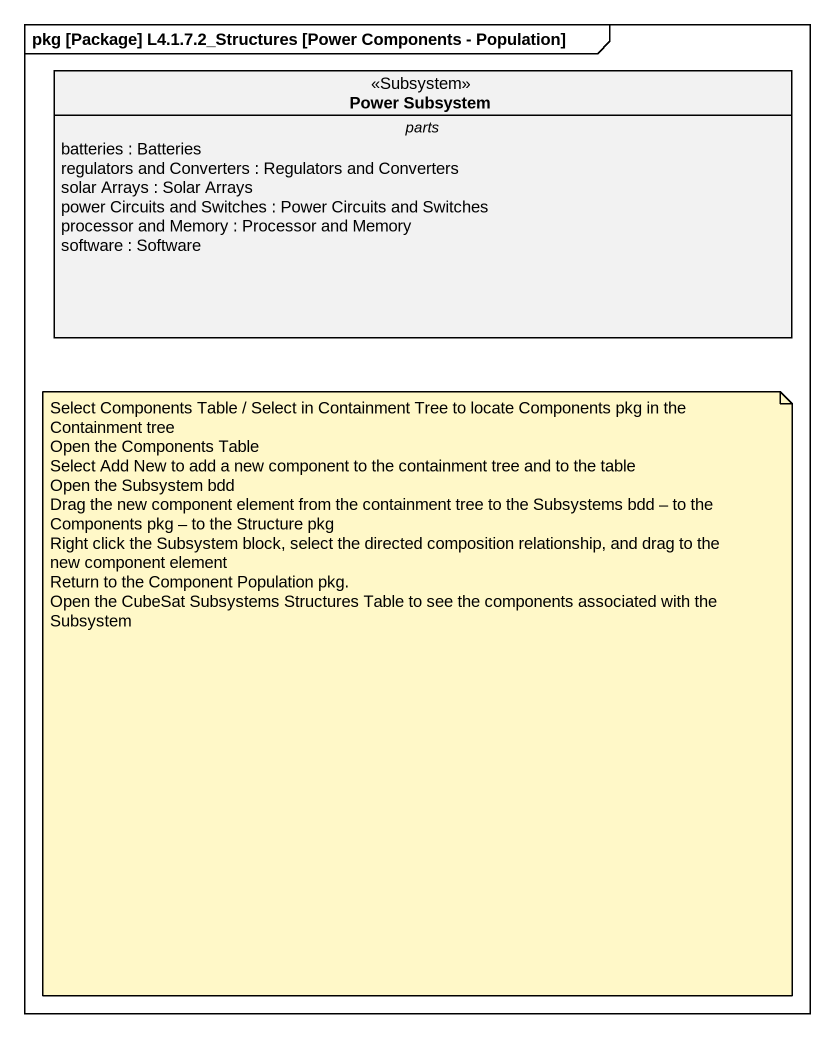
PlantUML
@startuml
mainframe pkg [Package] L4.1.7.2_Structures [Power Components - Population]
hide circle
hide empty members
class "Power Subsystem" as Power_Subsystem <<Subsystem>> {
  -- parts --
  batteries : Batteries
  regulators and Converters : Regulators and Converters
  solar Arrays : Solar Arrays
  power Circuits and Switches : Power Circuits and Switches
  processor and Memory : Processor and Memory
  software : Software
}
note as N1
  Select Components Table / Select in Containment Tree to locate Components pkg in the Containment tree
  Open the Components Table
  Select Add New to add a new component to the containment tree and to the table
  Open the Subsystem bdd
  Drag the new component element from the containment tree to the Subsystems bdd – to the Components pkg – to the Structure pkg
  Right click the Subsystem block, select the directed composition relationship, and drag to the new component element
  Return to the Component Population pkg.
  Open the CubeSat Subsystems Structures Table to see the components associated with the Subsystem
end note
@enduml
